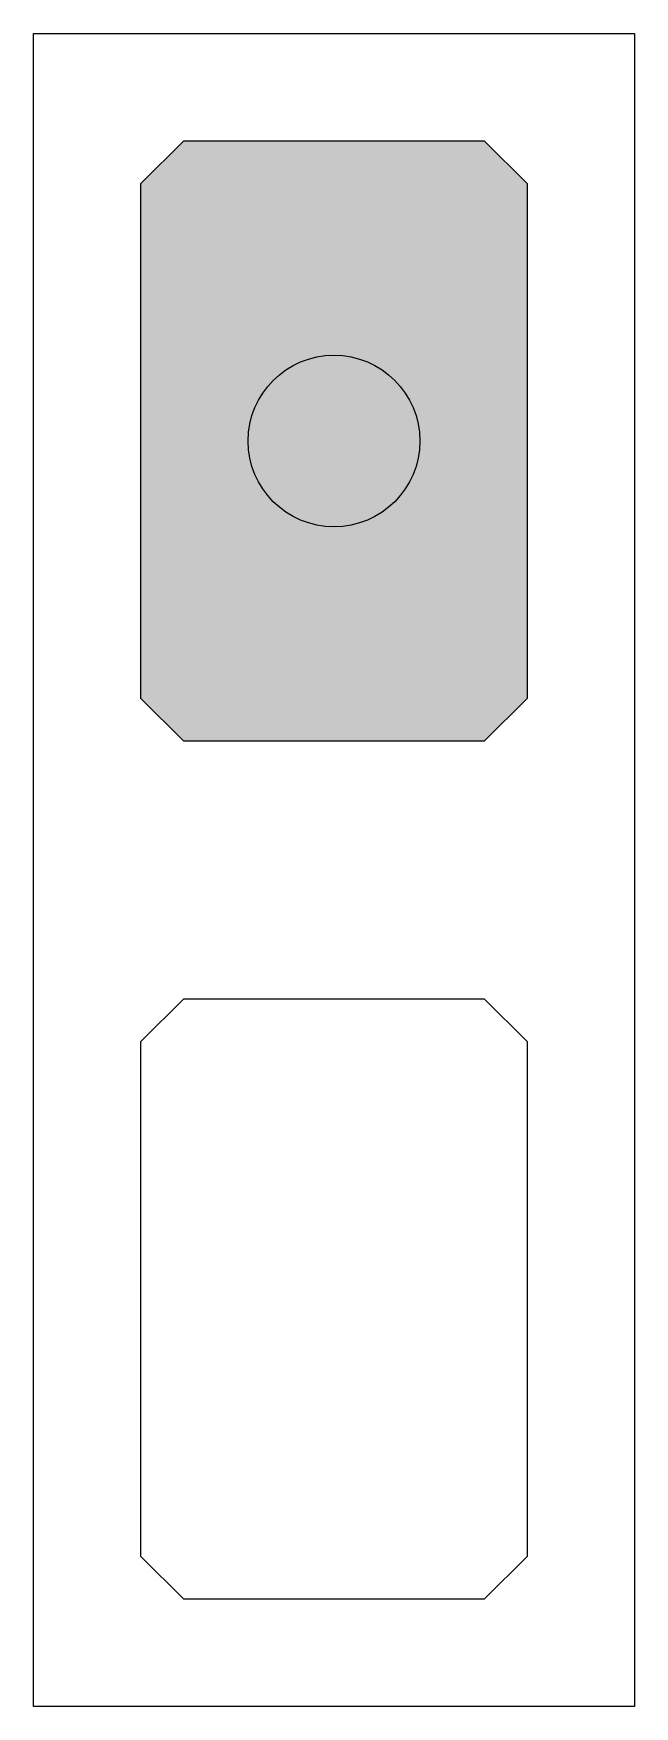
# Model space of a CAD drawing. Extents: x -1.9 to 86, y -1.6 to 60.9.
# Drawn here: x 39.257 to 39.537, y 44.707 to 45.487 of the extents above; entities that cross this region are included whole.
import ezdxf

# ---------------------------------------------------------------- set-up
doc = ezdxf.new("R2010")
doc.units = 0
doc.header["$MEASUREMENT"] = 0
for name, color, linetype in [('PENA_01', 1, 'CONTINUOUS'), ('PENA_02', 2, 'CONTINUOUS'), ('PENA_03', 3, 'CONTINUOUS'), ('PENA_11', 252, 'CONTINUOUS')]:
    doc.layers.add(name, color=color, linetype=linetype)

msp = doc.modelspace()

# ---------------------------------------------------------------- linework, layer by layer
at = {"layer": 'PENA_01', "linetype": 'Continuous'}
for points in [[(39.466996, 45.437314), (39.486996, 45.417314), (39.486996, 45.177314), (39.466996, 45.157314), (39.326996, 45.157314), (39.306996, 45.177314), (39.306996, 45.417314), (39.326996, 45.437314), (39.466996, 45.437314)], [(39.466996, 45.037314), (39.486996, 45.017314), (39.486996, 44.777314), (39.466996, 44.757314), (39.326996, 44.757314), (39.306996, 44.777314), (39.306996, 45.017314), (39.326996, 45.037314), (39.466996, 45.037314)]]:
    msp.add_lwpolyline(points, dxfattribs=at)
at = {"layer": 'PENA_02', "linetype": 'Continuous'}
msp.add_lwpolyline([(39.536996, 45.487314), (39.536996, 44.707314), (39.256996, 44.707314), (39.256996, 45.487314), (39.536996, 45.487314)], dxfattribs=at)
at = {"layer": 'PENA_03', "linetype": 'Continuous'}
msp.add_lwpolyline([(39.326996, 45.157314), (39.306996, 45.177314), (39.306996, 45.417314), (39.326996, 45.437314), (39.466996, 45.437314), (39.486996, 45.417314), (39.486996, 45.177314), (39.466996, 45.157314), (39.326996, 45.157314)], dxfattribs=at)
msp.add_circle((39.396996, 45.297314), 0.04, dxfattribs=at)
for points in [[(39.436996, 45.297314), (39.403942, 45.336707), (39.376996, 45.331955)], [(39.436996, 45.297314), (39.427638, 45.323026), (39.403942, 45.336707)], [(39.436996, 45.297314), (39.376996, 45.331955), (39.359408, 45.310995)], [(39.436996, 45.297314), (39.359408, 45.310995), (39.359408, 45.283634)], [(39.436996, 45.297314), (39.359408, 45.283634), (39.376996, 45.262673)], [(39.436996, 45.297314), (39.376996, 45.262673), (39.403942, 45.257922)], [(39.436996, 45.297314), (39.403942, 45.257922), (39.427638, 45.271603)], [(39.436996, 45.297314), (39.427638, 45.271603), (39.436996, 45.297314)]]:
    msp.add_solid(points, dxfattribs=at)
at = {"layer": 'PENA_11', "linetype": 'Continuous'}
for points in [[(39.326996, 45.157314), (39.306996, 45.417314), (39.326996, 45.437314)], [(39.326996, 45.157314), (39.326996, 45.437314), (39.466996, 45.437314)], [(39.326996, 45.157314), (39.466996, 45.437314), (39.486996, 45.417314)], [(39.326996, 45.157314), (39.306996, 45.177314), (39.306996, 45.417314)], [(39.326996, 45.157314), (39.486996, 45.417314), (39.486996, 45.177314)], [(39.326996, 45.157314), (39.486996, 45.177314), (39.466996, 45.157314)], [(39.326996, 45.157314), (39.466996, 45.157314), (39.326996, 45.157314)]]:
    msp.add_solid(points, dxfattribs=at)

doc.saveas('drawing.dxf')
